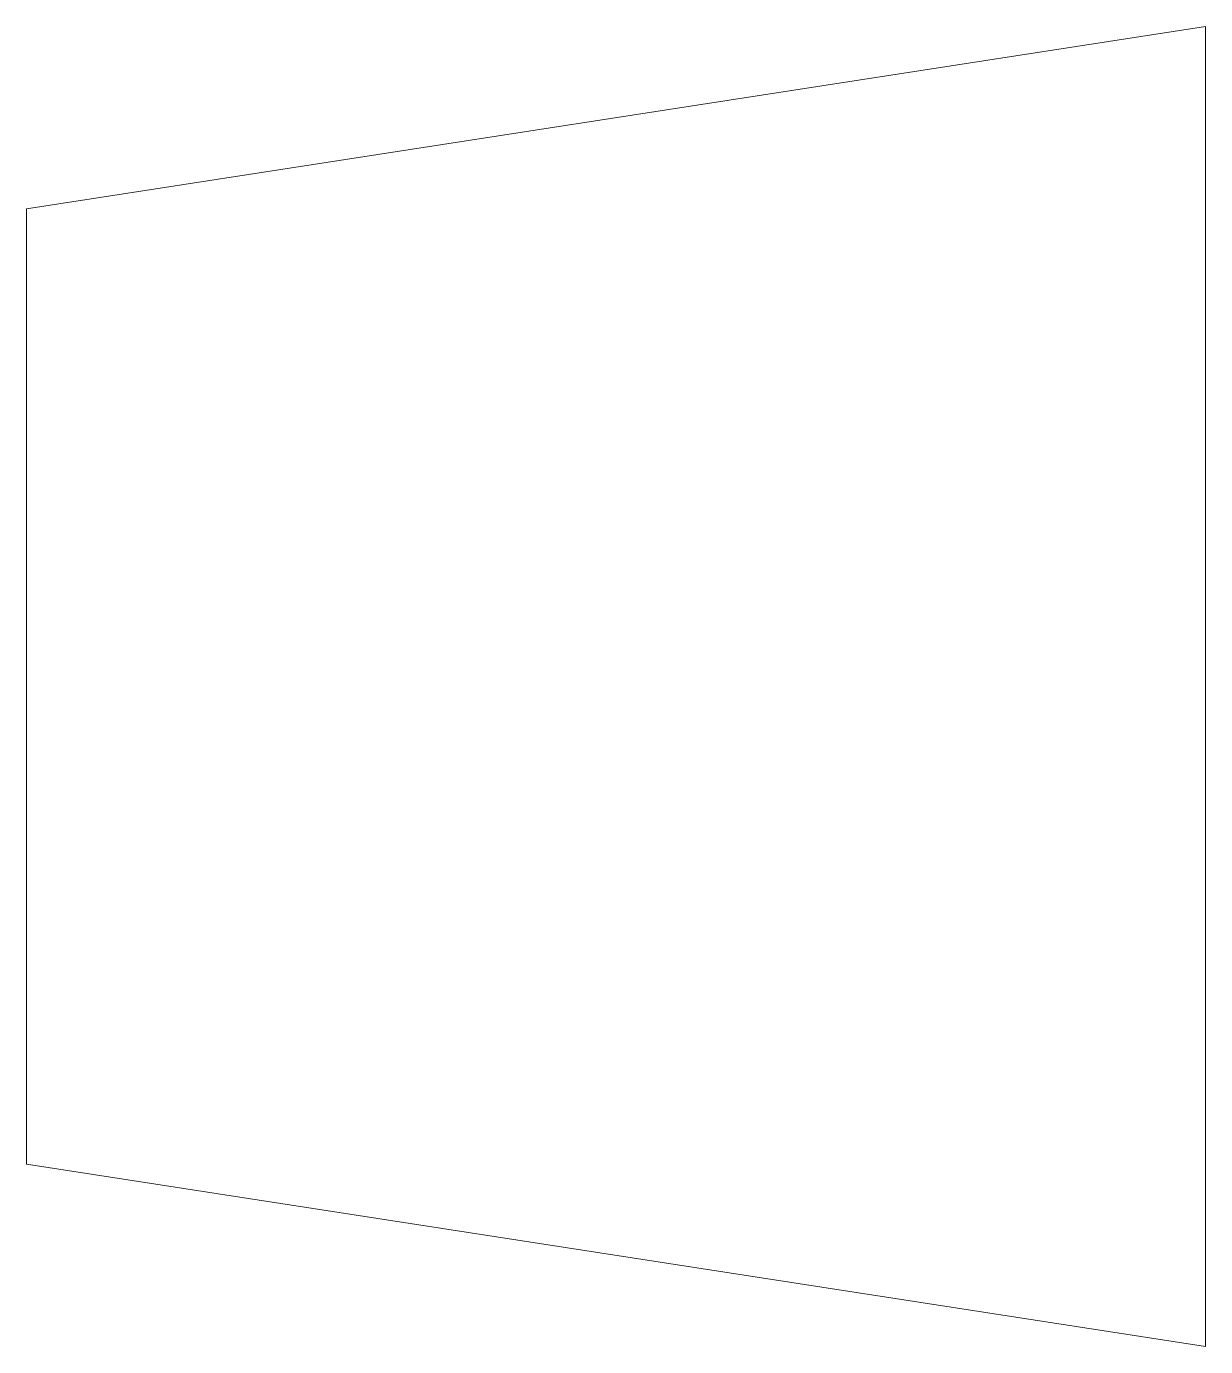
# Model space of a CAD drawing. Header units: millimetres. Extents: x -293 to 293, y -328 to 328.
import ezdxf

# ---------------------------------------------------------------- set-up
doc = ezdxf.new("R2010")
doc.units = ezdxf.units.MM
doc.header["$MEASUREMENT"] = 0

msp = doc.modelspace()

# ---------------------------------------------------------------- linework, layer by layer
at = {"color": 31, "lineweight": 9}
msp.add_open_spline([(-292.878, 237.3998), (-292.878, 237.3998), (292.9013, 327.9998), (292.9013, 327.9998), (292.9013, 327.9998), (292.9013, 327.9998), (292.9013, -328.0002), (292.9013, -328.0002), (292.9013, -328.0002), (292.9013, -328.0002), (-292.9013, -237.3002), (-292.9013, -237.3002), (-292.9013, -237.3002), (-292.9013, -237.3002), (-292.878, 237.3998), (-292.878, 237.3998)], degree=3, knots=[0, 0, 0, 0, 0.2, 0.2, 0.2, 0.2, 0.4, 0.4, 0.4, 0.4, 0.6, 0.6, 0.6, 0.6, 1, 1, 1, 1], dxfattribs=at)

doc.saveas('drawing.dxf')
